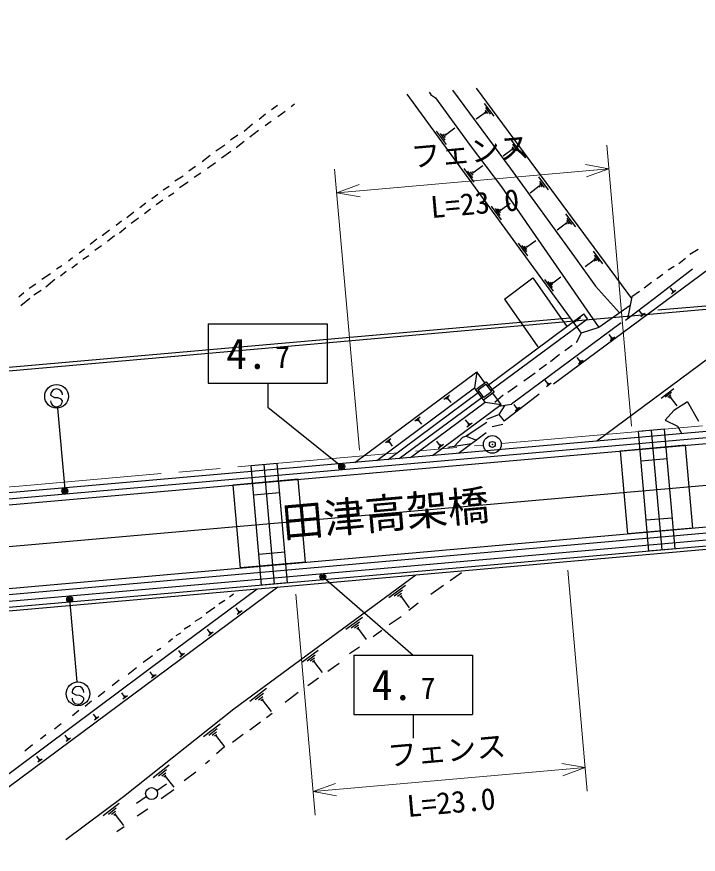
# Model space of a CAD drawing. Units: millimetres, scale not verified. Extents: x -1553829 to 1976667, y 20000 to 3795123.
# Drawn here: x 429932 to 487318, y 256563 to 327063 of the extents above; entities that cross this region are included whole.
import ezdxf
from ezdxf.enums import TextEntityAlignment as Align

# ---------------------------------------------------------------- set-up
doc = ezdxf.new("R2010")
doc.units = ezdxf.units.MM
doc.header["$LTSCALE"] = 1000
doc.header["$PDMODE"] = 32
doc.header["$PDSIZE"] = 500
doc.linetypes.add('CHAIN', pattern=[18.5, 12, -1.5, 3.5, -1.5])
for name, color, linetype, lineweight in [('M-BGD', 7, 'Continuous', 25), ('M-BMK', 2, 'CHAIN', 13), ('M-BMK-SRVR', 3, 'Continuous', 25), ('M-STR-HTXT', 7, 'Continuous', 13), ('M-STR-STR1', 1, 'Continuous', 25), ('M-STR-STRC', 7, 'Continuous', 25)]:
    doc.layers.add(name, color=color, linetype=linetype, lineweight=lineweight)
doc.layers.add('M-BGD-HTXT', color=7, linetype='Continuous')
doc.styles.add('@ＭＳ ゴシック', font='')
doc.styles.add('ＭＳ ゴシック', font='')
doc.styles.get('@ＭＳ ゴシック').set_extended_font_data('@MS Gothic')
doc.styles.get('ＭＳ ゴシック').set_extended_font_data('MS Gothic')

msp = doc.modelspace()

# ---------------------------------------------------------------- linework, layer by layer
at = {"layer": 'M-BGD'}
for p, q in [((525250, 325774), (478778, 291335)), ((514144, 325067), (475128, 296132)), ((468627, 321059), (481701, 303347)), ((462780, 320544), (477465, 300418)), ((464660, 320710), (464804, 320512)), ((451890, 319585), (451391, 319231)), ((453318, 319711), (453030, 319475)), ((469301, 319760), (470093, 318686)), ((469392, 319412), (469788, 318875)), ((450890, 318857), (450341, 318407)), ((452529, 319100), (451918, 318636)), ((469375, 318985), (468623, 318430)), ((469325, 319052), (469424, 318918)), ((469383, 319199), (469581, 318930)), ((449778, 318018), (449072, 317402)), ((451355, 318248), (450854, 317874)), ((450291, 317485), (449570, 316931)), ((466113, 316316), (465289, 317445)), ((466039, 317128), (466830, 317705)), ((448557, 317090), (447932, 316687)), ((449069, 316557), (448410, 316017)), ((466020, 316681), (465608, 317246)), ((466030, 316905), (465824, 317187)), ((466091, 317057), (465988, 317199)), ((471573, 316682), (472376, 315594)), ((447445, 316251), (446710, 315759)), ((471648, 315897), (470886, 315335)), ((471598, 315965), (471698, 315829)), ((471656, 316113), (471857, 315841)), ((471665, 316330), (472066, 315785)), ((446209, 315385), (445550, 314845)), ((447957, 315718), (447175, 315150)), ((444987, 314456), (444424, 314068)), ((446674, 314776), (446001, 314297)), ((468366, 313957), (469176, 314548)), ((445438, 313909), (444875, 313521)), ((468441, 313125), (467596, 314283)), ((468345, 313499), (467923, 314078)), ((468356, 313728), (468145, 314018)), ((468419, 313885), (468313, 314030)), ((443937, 313632), (443250, 313215)), ((444374, 313147), (443639, 312654)), ((473855, 313590), (474669, 312487)), ((473949, 313233), (474356, 312681)), ((442763, 312779), (442248, 312467)), ((470760, 312753), (478953, 300893)), ((473932, 312794), (473159, 312224)), ((473881, 312863), (473982, 312725)), ((473940, 313013), (474144, 312738)), ((441809, 312107), (441308, 311733)), ((442246, 311621), (441683, 311233)), ((443152, 312218), (442699, 311920)), ((440807, 311358), (440306, 310984)), ((470743, 309971), (469909, 311113)), ((470648, 310340), (470232, 310911)), ((470668, 310792), (471468, 311376)), ((439805, 310610), (439194, 310146)), ((441182, 310859), (440681, 310485)), ((470658, 310566), (470450, 310852)), ((470721, 310721), (470616, 310863)), ((476149, 310482), (476973, 309365)), ((438741, 309847), (438302, 309487)), ((440179, 310110), (439569, 309646)), ((476226, 309677), (475444, 309100)), ((476175, 309746), (476278, 309607)), ((476235, 309899), (476441, 309619)), ((476243, 310121), (476656, 309562)), ((437739, 309099), (437128, 308635)), ((439129, 309286), (438581, 308836)), ((436675, 308336), (436126, 307886)), ((438175, 308614), (437564, 308149)), ((472894, 307692), (473638, 308235)), ((435625, 307512), (435186, 307152)), ((437063, 307775), (436500, 307387)), ((472963, 306928), (472187, 307991)), ((472875, 307271), (472487, 307803)), ((472884, 307482), (472690, 307747)), ((472942, 307626), (472845, 307758)), ((483922, 302379), (542973, 307579)), ((487307, 307471), (486620, 307055)), ((389527, 293766), (543000, 307280)), ((434623, 306764), (434293, 306494)), ((436013, 306951), (435498, 306638)), ((478477, 307329), (479264, 306263)), ((478559, 306772), (478756, 306505)), ((478567, 306984), (478961, 306450)), ((486243, 306709), (485694, 306259)), ((433730, 306105), (433277, 305807)), ((435059, 306278), (434558, 305904)), ((478550, 306560), (477804, 306009)), ((478501, 306626), (478600, 306493)), ((485288, 306036), (484773, 305724)), ((432776, 305433), (432041, 304940)), ((434105, 305606), (433604, 305232)), ((484334, 305364), (483833, 304989)), ((431540, 304566), (430977, 304178)), ((433150, 304933), (432382, 304303)), ((470993, 303302), (473402, 305093)), ((473402, 305093), (476262, 300989)), ((475127, 303961), (474408, 304947)), ((475046, 304280), (474686, 304773)), ((475054, 304475), (474875, 304721)), ((475108, 304608), (475018, 304732)), ((475063, 304670), (475753, 305173)), ((483380, 304691), (482769, 304227)), ((431991, 304019), (431366, 303616)), ((482378, 303943), (481726, 303475)), ((485173, 303981), (484982, 304239)), ((485440, 304007), (485071, 303734)), ((485320, 303976), (485136, 303839)), ((485196, 303998), (485150, 303964)), ((485247, 303978), (485155, 303910)), ((430538, 303818), (430099, 303457)), ((431036, 303346), (430268, 302716)), ((470993, 303302), (473801, 299274)), ((481726, 303475), (481369, 301631)), ((481589, 302767), (478953, 300893)), ((469537, 295989), (477682, 302045)), ((477980, 301644), (477682, 302045)), ((482573, 302050), (482381, 302308)), ((482839, 302076), (482471, 301803)), ((482719, 302045), (482535, 301908)), ((482596, 302067), (482550, 302033)), ((482646, 302048), (482554, 301979)), ((389500, 294064), (476495, 301725)), ((469835, 295588), (477980, 301644)), ((480830, 301302), (471605, 294448)), ((477415, 301706), (476823, 301298)), ((477465, 300418), (477046, 299607)), ((478953, 300893), (477465, 300418)), ((480005, 300053), (479804, 300324)), ((480284, 300081), (479898, 299794)), ((480159, 300048), (479966, 299904)), ((480029, 300071), (479981, 300035)), ((480082, 300050), (479985, 299979)), ((476703, 299399), (476092, 298935)), ((475639, 298637), (474870, 298006)), ((477343, 298095), (477134, 298376)), ((474527, 297798), (473916, 297334)), ((477633, 298124), (477232, 297826)), ((477503, 298089), (477302, 297940)), ((477368, 298114), (477318, 298077)), ((477423, 298092), (477323, 298018)), ((458399, 289540), (468676, 297181)), ((468676, 297181), (468476, 295823)), ((469360, 296260), (468676, 297181)), ((473587, 297064), (472633, 296391)), ((390470, 283057), (543943, 296571)), ((468582, 295681), (469464, 296338)), ((468792, 295650), (469434, 296128)), ((469434, 296128), (469911, 295486)), ((469464, 296338), (470121, 295455)), ((474642, 296181), (474429, 296467)), ((474937, 296210), (474528, 295907)), ((474804, 296175), (474600, 296024)), ((474667, 296200), (474616, 296162)), ((474723, 296178), (474621, 296103)), ((390513, 282559), (543986, 296073)), ((460243, 289703), (468476, 295823)), ((461194, 289786), (468895, 295512)), ((469371, 294620), (468476, 295823)), ((469269, 295008), (468792, 295650)), ((470121, 295455), (469238, 294798)), ((469911, 295486), (469269, 295008)), ((472070, 296003), (471287, 295435)), ((484190, 294968), (485257, 295758)), ((484536, 295059), (485069, 295454)), ((462144, 289870), (469193, 295110)), ((465908, 294873), (466365, 295214)), ((466056, 294913), (466285, 295083)), ((466147, 294910), (466262, 294995)), ((466210, 294885), (466267, 294928)), ((466238, 294906), (466476, 294586)), ((470728, 294420), (470016, 295377)), ((470882, 295212), (470175, 294596)), ((473925, 295295), (470976, 293021)), ((484748, 295051), (485015, 295249)), ((484894, 294994), (485027, 295093)), ((484961, 295043), (485514, 294297)), ((463095, 289954), (469371, 294620)), ((464939, 290116), (470728, 294420)), ((469371, 294620), (470728, 294420)), ((470538, 294278), (471605, 294448)), ((471032, 294357), (470538, 293573)), ((472024, 294136), (471803, 294434)), ((472332, 294166), (471906, 293850)), ((472194, 294130), (471981, 293972)), ((472051, 294156), (471998, 294116)), ((472109, 294133), (472003, 294054)), ((486418, 294643), (487328, 293013)), ((463444, 293042), (463901, 293382)), ((469517, 293198), (470538, 293573)), ((470538, 293573), (470976, 293021)), ((494092, 292683), (390426, 283555)), ((463592, 293081), (463821, 293251)), ((463684, 293078), (463798, 293163)), ((463746, 293053), (463803, 293096)), ((463775, 293075), (464013, 292754)), ((467959, 292811), (467721, 293132)), ((469517, 292917), (467770, 291746)), ((468290, 292844), (467832, 292504)), ((468141, 292805), (467912, 292635)), ((467987, 292833), (467930, 292790)), ((468050, 292808), (467936, 292723)), ((469978, 292563), (470850, 292761)), ((484538, 293094), (485558, 292602)), ((485558, 292602), (485942, 291966)), ((469458, 292028), (467140, 290310)), ((484474, 292338), (482283, 292145)), ((483169, 282084), (482283, 292145)), ((484265, 282181), (483379, 292242)), ((485360, 282277), (484474, 292338)), ((460980, 291210), (461438, 291550)), ((461129, 291249), (461357, 291419)), ((461220, 291246), (461334, 291331)), ((461282, 291222), (461340, 291264)), ((461311, 291243), (461549, 290923)), ((465543, 291019), (465305, 291340)), ((467770, 291746), (468635, 291418)), ((465873, 291052), (465416, 290712)), ((465725, 291013), (465496, 290843)), ((465571, 291041), (465514, 290998)), ((465634, 291016), (465520, 290931)), ((468237, 291123), (466220, 290796)), ((486250, 290989), (480771, 290506)), ((481385, 283533), (480771, 290506)), ((486864, 284016), (486250, 290989)), ((484694, 289848), (482502, 289655)), ((391127, 275586), (544600, 289100)), ((451851, 289465), (449659, 289272)), ((450545, 279211), (449659, 289272)), ((451641, 279308), (450755, 289369)), ((452737, 279404), (451851, 289465)), ((391171, 275088), (544644, 288602)), ((453625, 288127), (448146, 287644)), ((448760, 280671), (448146, 287644)), ((454239, 281154), (453625, 288127)), ((452070, 286975), (449878, 286782)), ((485132, 284867), (482941, 284674)), ((494890, 283618), (391224, 274490)), ((486864, 284016), (481385, 283533)), ((491455, 282513), (391294, 273693)), ((485460, 282286), (483069, 282075)), ((485360, 282277), (483169, 282084)), ((452509, 281994), (450317, 281801)), ((454239, 281154), (448760, 280671)), ((463541, 280055), (448208, 268769)), ((467389, 280249), (466435, 279576)), ((452737, 279404), (450545, 279211)), ((461271, 278189), (462656, 279208)), ((465872, 279188), (464808, 278425)), ((451924, 279032), (425673, 259574)), ((450182, 278878), (448449, 277580)), ((461720, 278305), (462412, 278815)), ((461995, 278294), (462341, 278549)), ((447461, 277914), (446946, 277601)), ((448182, 278468), (447852, 278198)), ((462183, 278219), (462356, 278347)), ((462270, 278283), (462983, 277313)), ((448449, 277580), (442698, 273363)), ((446617, 277331), (445882, 276839)), ((448606, 277013), (448395, 277298)), ((463739, 277704), (462961, 277094)), ((445505, 276493), (444928, 276166)), ((448901, 277041), (448493, 276739)), ((448769, 277007), (448565, 276855)), ((448632, 277031), (448581, 276994)), ((448688, 277010), (448586, 276934)), ((457650, 275514), (459032, 276532)), ((462302, 276554), (461286, 275868)), ((444550, 275820), (444035, 275508)), ((458097, 275631), (458789, 276139)), ((458372, 275619), (458717, 275874)), ((458560, 275545), (458733, 275672)), ((443720, 275176), (443315, 274953)), ((446191, 275220), (445982, 275502)), ((446482, 275249), (446079, 274950)), ((446351, 275214), (446150, 275065)), ((446216, 275239), (446166, 275202)), ((446271, 275217), (446170, 275143)), ((458646, 275608), (459359, 274641)), ((460675, 275403), (459935, 274858)), ((443047, 274697), (442718, 274427)), ((442059, 273887), (441716, 273679)), ((443780, 273432), (443575, 273710)), ((453926, 272731), (455313, 273752)), ((458781, 273997), (457957, 273428)), ((442698, 273363), (420206, 256563)), ((441353, 273271), (440570, 272703)), ((444067, 273460), (443670, 273166)), ((443939, 273426), (443740, 273279)), ((443805, 273450), (443756, 273414)), ((443860, 273429), (443760, 273356)), ((454374, 272847), (455068, 273358)), ((454650, 272836), (454997, 273091)), ((454839, 272761), (455012, 272889)), ((440021, 272253), (439301, 271698)), ((454926, 272825), (455640, 271854)), ((457072, 272632), (456118, 271960)), ((441376, 271648), (441173, 271922)), ((441659, 271676), (441267, 271385)), ((441532, 271642), (441336, 271497)), ((441400, 271666), (441351, 271630)), ((441454, 271645), (441356, 271572)), ((438566, 271206), (437955, 270742)), ((455335, 271391), (454443, 270733)), ((437344, 270277), (436795, 269827)), ((438977, 269868), (438776, 270138)), ((449547, 269447), (450963, 270544)), ((450011, 269580), (450719, 270128)), ((453642, 270182), (452548, 269326)), ((436232, 269439), (435683, 268989)), ((439255, 269895), (438869, 269609)), ((439130, 269862), (438937, 269719)), ((439001, 269886), (438952, 269850)), ((439053, 269865), (438957, 269793)), ((450297, 269575), (450651, 269849)), ((450495, 269502), (450672, 269639)), ((450584, 269571), (451352, 268579)), ((435168, 268676), (434619, 268226)), ((448208, 268769), (438931, 261390)), ((436583, 268092), (436385, 268358)), ((436858, 268119), (436477, 267837)), ((436734, 268086), (436544, 267945)), ((436607, 268110), (436559, 268074)), ((436659, 268089), (436563, 268019)), ((451440, 268411), (450950, 268051)), ((433665, 267554), (433116, 267104)), ((445664, 266467), (447055, 267544)), ((450448, 267677), (449556, 267019)), ((432381, 266611), (431942, 266251)), ((434195, 266320), (434000, 266583)), ((446119, 266597), (446815, 267135)), ((446401, 266592), (446748, 266862)), ((446595, 266521), (446769, 266655)), ((446682, 266588), (447436, 265614)), ((448993, 266630), (448101, 265972)), ((434466, 266346), (434090, 266068)), ((434344, 266314), (434156, 266175)), ((434218, 266337), (434171, 266303)), ((434269, 266317), (434176, 266248)), ((431269, 265773), (430611, 265233)), ((447436, 265614), (446755, 265015)), ((431812, 264552), (431620, 264811)), ((432079, 264578), (431709, 264304)), ((431959, 264547), (431774, 264410)), ((431835, 264569), (431789, 264535)), ((431885, 264549), (431793, 264481)), ((445816, 264199), (446158, 264489)), ((441413, 263034), (442780, 264092)), ((441861, 263162), (442544, 263691)), ((442137, 263158), (442479, 263422)), ((442328, 263087), (442499, 263220)), ((442414, 263154), (443154, 262197)), ((444019, 262764), (445013, 263513)), ((441717, 261942), (442550, 262495)), ((443147, 261983), (442082, 261220)), ((438931, 261390), (434057, 257783)), ((437208, 259815), (438550, 260854)), ((440007, 260869), (440839, 261424)), ((437648, 259941), (438318, 260460)), ((437919, 259937), (438255, 260196)), ((440084, 259802), (440971, 260382)), ((438107, 259867), (438275, 259997)), ((438191, 259932), (438918, 258993)), ((438362, 258468), (438966, 258885)), ((434121, 257830), (434150, 257791))]:
    msp.add_line(p, q, dxfattribs=at)
for points in [[(466636, 320884), (471485, 314326), (476892, 306851), (478665, 304396), (480691, 302128)], [(464779, 320530), (465198, 320235), (468108, 316220), (470760, 312753)], [(486830, 305815), (483620, 303355), (481179, 301486)], [(486418, 294643), (485250, 293927), (484538, 293094)], [(467946, 291800), (467459, 291650), (466766, 290884)]]:
    msp.add_lwpolyline(points, dxfattribs=at)
msp.add_circle((441282, 261671), 500, dxfattribs=at)
msp.add_arc((211419, 2029875), 1765248, 274.21554, 274.21554, dxfattribs=at)
at = {"layer": 'M-BMK'}
for p, q in [((470728, 291128), (489903, 292817)), ((450058, 289308), (469233, 290996)), ((430134, 287554), (450058, 289308)), ((410212, 285799), (430135, 287554))]:
    msp.add_line(p, q, dxfattribs=at)
at = {"layer": 'M-BMK-SRVR'}
msp.add_circle((469980, 291062), 750, dxfattribs=at)
msp.add_point((469980, 291062), dxfattribs=at)
at = {"layer": 'M-STR-HTXT'}
for p, q in [((479608, 316261), (481692, 292595)), ((479784, 314269), (477814, 314615)), ((456697, 314244), (458781, 290578)), ((479784, 314269), (456873, 312252)), ((477905, 313584), (479784, 314269)), ((458752, 312937), (456873, 312252)), ((456873, 312252), (458842, 311905)), ((476335, 280479), (477974, 261863)), ((453423, 278461), (455062, 259845)), ((454887, 261838), (477798, 263855)), ((477798, 263855), (475829, 264201)), ((475919, 263170), (477798, 263855)), ((456766, 262523), (454887, 261838)), ((454887, 261838), (456857, 261491))]:
    msp.add_line(p, q, dxfattribs=at)
at = {"layer": 'M-STR-STR1'}
msp.add_line((494934, 283120), (391268, 273992), dxfattribs=at)
at = {"layer": 'M-STR-STRC'}
for p, q in [((446063, 301206), (456063, 301206)), ((446063, 301206), (446063, 296206)), ((456063, 301206), (456063, 296206)), ((446063, 296206), (456063, 296206)), ((451063, 296206), (451063, 294206)), ((432886, 295120), (432786, 295238)), ((433131, 294980), (432886, 295120)), ((433431, 294978), (433131, 294980)), ((433677, 294866), (433431, 294978)), ((433782, 294730), (433677, 294866)), ((433373, 294113), (433974, 287289)), ((451063, 294206), (457180, 289286)), ((390820, 279072), (544293, 292587)), ((455818, 279818), (463315, 273322)), ((434387, 278040), (435001, 271066)), ((458315, 273322), (468315, 273322)), ((458315, 273322), (458315, 268322)), ((468315, 273322), (468315, 268322)), ((434689, 270081), (434590, 270199)), ((434934, 269942), (434689, 270081)), ((435235, 269940), (434934, 269942)), ((435480, 269828), (435235, 269940)), ((435586, 269691), (435480, 269828)), ((458315, 268322), (468315, 268322)), ((463315, 268322), (463315, 266322))]:
    msp.add_line(p, q, dxfattribs=at)
for centre, radius in [((433285, 295109), 1000), ((457297, 289192), 150), ((457297, 289192), 120), ((457297, 289192), 90), ((457297, 289192), 60), ((457297, 289192), 30), ((433987, 287140), 150), ((433987, 287140), 120), ((433987, 287140), 90), ((433987, 287140), 60), ((433987, 287140), 30), ((455704, 279917), 150), ((455704, 279917), 120), ((455704, 279917), 90), ((455704, 279917), 60), ((455704, 279917), 30), ((434387, 278040), 150), ((434387, 278040), 120), ((434387, 278040), 90), ((434387, 278040), 60), ((434387, 278040), 30), ((435089, 270070), 1000)]:
    msp.add_circle(centre, radius, dxfattribs=at)
for centre, start, end in [((433286, 295234), 359.55488, 179.55488), ((433282, 294734), 179.55488, 359.55488), ((435089, 270195), 359.55488, 179.55488), ((435086, 269695), 179.55488, 359.55488)]:
    msp.add_arc(centre, 500, start, end, dxfattribs=at)
for p in [(457297, 289192), (433987, 287140), (455704, 279917), (434387, 278040)]:
    msp.add_point(p, dxfattribs=at)

# ---------------------------------------------------------------- texts
at = {"layer": 'M-BGD-HTXT', "style": 'ＭＳ ゴシック'}
msp.add_text('田津高架橋', height=2566, rotation=5.032, dxfattribs=at).set_placement((460985, 285251), align=Align.MIDDLE_CENTER)
at = {"layer": 'M-STR-HTXT', "style": 'ＭＳ ゴシック'}
for p in [(468240, 314257), (466255, 263842)]:
    msp.add_text('フェンス', height=1833, rotation=5.032, dxfattribs=at).set_placement(p, align=Align.BOTTOM_CENTER)
at = {"layer": 'M-STR-HTXT', "style": '@ＭＳ ゴシック'}
for p in [(468416, 312264), (466430, 261850)]:
    msp.add_text('L=23.0', height=1833, rotation=5.032, dxfattribs=at).set_placement(p, align=Align.TOP_CENTER)
at = {"layer": 'M-STR-STRC', "style": 'ＭＳ ゴシック'}
for p in [(451063, 298706), (463315, 270822)]:
    msp.add_text('4.', height=2566, dxfattribs=at).set_placement(p, align=Align.MIDDLE_RIGHT)
for p in [(452313, 296956), (464565, 269072)]:
    msp.add_text('7', height=1833, dxfattribs=at).set_placement(p, align=Align.BOTTOM_CENTER)

doc.saveas('drawing.dxf')
